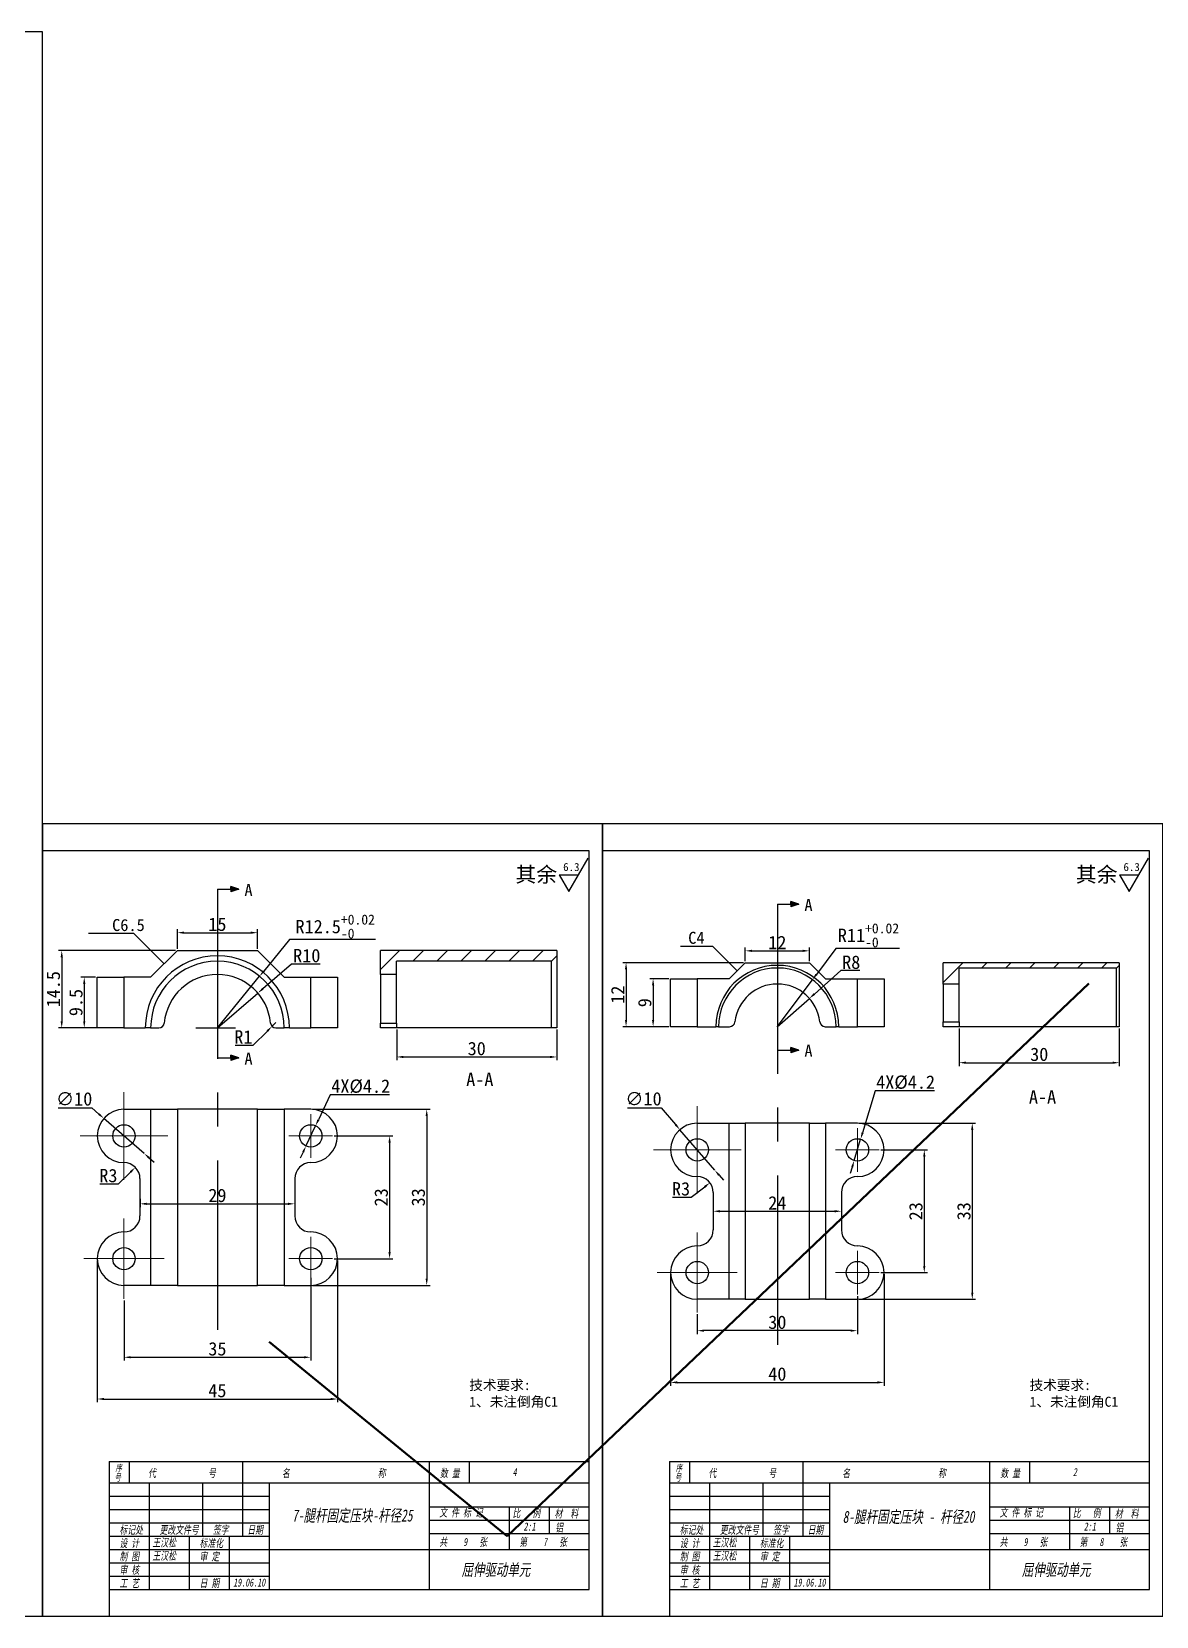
# Model space of a CAD drawing. Header units: millimetres. Extents: x 8840 to 20870, y -7456 to 1741.
# Drawn here: x 12012.6 to 12223.4, y -5488.7 to -5191.7 of the extents above; entities that cross this region are included whole.
import ezdxf

# ---------------------------------------------------------------- set-up
doc = ezdxf.new("R2010")
doc.units = ezdxf.units.MM
doc.linetypes.add('CENTER', pattern=[50.8, 31.75, -6.35, 6.35, -6.35])
doc.layers.get('0').update_dxf_attribs({"lineweight": 25})
for name, color, linetype in [('中心线', 5, 'CENTER'), ('临时线', 6, 'Continuous'), ('剖面线', 3, 'Continuous'), ('尺寸', 4, 'Continuous'), ('尺寸标注', 4, 'Continuous'), ('文字', 7, 'Continuous'), ('细实线', 2, 'Continuous')]:
    doc.layers.add(name, color=color, linetype=linetype)
doc.layers.add('粗实线', color=7, linetype='Continuous', lineweight=25)
doc.styles.get("Standard").update_dxf_attribs({"font": ''})
doc.styles.add('样式 2', font='', dxfattribs={"width": 0.7, "oblique": 10})
doc.styles.get('Standard').set_extended_font_data('SimSun')
doc.styles.get('样式 2').set_extended_font_data('SimSun')
doc.dimstyles.new('ISO-25 2.1', dxfattribs={"dimscale": 0.5, "dimtxt": 5, "dimasz": 2.5, "dimexe": 1.25, "dimexo": 0.625, "dimtad": 1, "dimtoh": 1, "dimdec": 1, "dimdsep": 46, "dimtxsty": 'Standard', "dimcen": 2.5, "dimclrt": 7, "dimadec": 0, "dimazin": 0, "dimtfac": 1, "dimtdec": 1, "dimtmove": 0, "dimatfit": 3, "dimfxl": 1, "dimarcsym": 0})

# ---------------------------------------------------------------- blocks, each defined once
blk = doc.blocks.new('SW_CENTERMARKSYMBOL_0')
at = {"color": 0, "linetype": 'Continuous', "lineweight": 0}
for p, q in [((0, 5), (0, 7.5)), ((0, 0), (0, 5)), ((-5, 0), (-7.5, 0)), ((0, 0), (-5, 0)), ((0, 0), (0, -5)), ((0, 0), (5, 0)), ((5, 0), (7.5, 0)), ((0, -5), (0, -7.5))]:
    blk.add_line(p, q, dxfattribs=at)
blk = doc.blocks.new('SW_CENTERMARKSYMBOL_1')
at = {"color": 0, "linetype": 'Continuous', "lineweight": 0}
for p, q in [((0, 5), (0, 8.2)), ((0, 0), (0, 5)), ((-5, 0), (-8.2, 0)), ((0, 0), (-5, 0)), ((0, 0), (0, -5)), ((0, 0), (5, 0)), ((5, 0), (8.2, 0)), ((0, -5), (0, -8.2))]:
    blk.add_line(p, q, dxfattribs=at)
blk = doc.blocks.new('SW_CENTERMARKSYMBOL_2')
at = {"color": 0, "linetype": 'Continuous', "lineweight": 0}
for p, q in [((0, 2.5), (0, 4.1)), ((-2.5, 0), (-4.1, 0)), ((0, 0), (-2.5, 0)), ((0, 0), (0, 2.5)), ((0, 0), (0, -2.5)), ((0, 0), (2.5, 0)), ((2.5, 0), (4.1, 0)), ((0, -2.5), (0, -4.1))]:
    blk.add_line(p, q, dxfattribs=at)
blk = doc.blocks.new('SW_CENTERMARKSYMBOL_3')
at = {"color": 0, "linetype": 'Continuous', "lineweight": 0}
for p, q in [((0, 2.5), (0, 4.1)), ((-2.5, 0), (-4.1, 0)), ((0, 0), (-2.5, 0)), ((0, 0), (0, 2.5)), ((0, 0), (0, -2.5)), ((0, 0), (2.5, 0)), ((2.5, 0), (4.1, 0)), ((0, -2.5), (0, -4.1))]:
    blk.add_line(p, q, dxfattribs=at)
blk = doc.blocks.new('ra')
at = {"layer": '细实线'}
for p, q in [((0, 0), (6, 10.39)), ((-3, 5.2), (0, 0)), ((-3, 5.2), (3, 5.2))]:
    blk.add_line(p, q, dxfattribs=at)
at = {"layer": '文字'}
blk.add_attdef('RA', (-1.78, 6.39), '', height=2.5, dxfattribs=at)
blk = doc.blocks.new('*D539')
at = {"layer": 'Defpoints', "color": 0}
for p in [(12054.92, -5360.6), (12039.92, -5363.94), (12054.92, -5363.94)]:
    blk.add_point(p, dxfattribs=at)
at = {"layer": '尺寸标注', "color": 0, "lineweight": -2}
for p, q in [((12039.92, -5363.63), (12039.92, -5359.97)), ((12041.17, -5360.6), (12053.67, -5360.6)), ((12054.92, -5363.63), (12054.92, -5359.97))]:
    blk.add_line(p, q, dxfattribs=at)
at = {"layer": '尺寸标注', "color": 0}
for points in [[(12041.17, -5360.39), (12041.17, -5360.81), (12039.92, -5360.6)], [(12053.67, -5360.39), (12053.67, -5360.81), (12054.92, -5360.6)]]:
    blk.add_solid(points, dxfattribs=at)
at = {"layer": '尺寸标注', "color": 7, "insert": (12047.42, -5359.04), "char_height": 2.5, "attachment_point": 5}
blk.add_mtext('15', dxfattribs=at)
blk = doc.blocks.new('*D540')
at = {"layer": 'Defpoints', "color": 0}
for p in [(12057.66, -5378.15), (12058.37, -5377.44)]:
    blk.add_point(p, dxfattribs=at)
at = {"layer": '尺寸标注', "color": 0, "lineweight": -2}
for p, q in [((12058.37, -5377.44), (12057.66, -5378.15)), ((12054.13, -5381.69), (12056.78, -5379.04)), ((12050.74, -5381.69), (12054.13, -5381.69))]:
    blk.add_line(p, q, dxfattribs=at)
at = {"layer": '尺寸标注', "color": 0}
blk.add_solid([(12056.63, -5378.89), (12056.93, -5379.18), (12057.66, -5378.15)], dxfattribs=at)
at = {"layer": '尺寸标注', "color": 7, "insert": (12052.28, -5380.13), "char_height": 2.5, "attachment_point": 5}
blk.add_mtext('R1', dxfattribs=at)
blk = doc.blocks.new('*D541')
at = {"layer": 'Defpoints', "color": 0}
for p in [(12064.92, -5425), (12029.92, -5429.2), (12064.92, -5440.18)]:
    blk.add_point(p, dxfattribs=at)
at = {"layer": '尺寸标注', "color": 0, "lineweight": -2}
for p, q in [((12064.92, -5425.31), (12064.92, -5440.8)), ((12029.92, -5429.51), (12029.92, -5440.8)), ((12031.17, -5440.18), (12063.67, -5440.18))]:
    blk.add_line(p, q, dxfattribs=at)
at = {"layer": '尺寸标注', "color": 0}
for points in [[(12031.17, -5439.97), (12031.17, -5440.38), (12029.92, -5440.18)], [(12063.67, -5439.97), (12063.67, -5440.38), (12064.92, -5440.18)]]:
    blk.add_solid(points, dxfattribs=at)
at = {"layer": '尺寸标注', "color": 7, "insert": (12047.42, -5438.61), "char_height": 2.5, "attachment_point": 5}
blk.add_mtext('35', dxfattribs=at)
blk = doc.blocks.new('*D542')
at = {"layer": 'Defpoints', "color": 0}
for p in [(12064.92, -5393.7), (12064.92, -5426.7), (12086.65, -5426.7)]:
    blk.add_point(p, dxfattribs=at)
at = {"layer": '尺寸标注', "color": 0, "lineweight": -2}
for p, q in [((12065.23, -5393.7), (12087.27, -5393.7)), ((12086.65, -5394.95), (12086.65, -5425.45)), ((12065.23, -5426.7), (12087.27, -5426.7))]:
    blk.add_line(p, q, dxfattribs=at)
at = {"layer": '尺寸标注', "color": 0}
for points in [[(12086.44, -5394.95), (12086.85, -5394.95), (12086.65, -5393.7)], [(12086.44, -5425.45), (12086.85, -5425.45), (12086.65, -5426.7)]]:
    blk.add_solid(points, dxfattribs=at)
at = {"layer": '尺寸标注', "color": 7, "insert": (12085.08, -5410.2), "char_height": 2.5, "attachment_point": 5, "rotation": 90}
blk.add_mtext('33', dxfattribs=at)
blk = doc.blocks.new('*D543')
at = {"layer": 'Defpoints', "color": 0}
for p in [(12069.02, -5398.7), (12069.02, -5421.7), (12079.69, -5421.7)]:
    blk.add_point(p, dxfattribs=at)
at = {"layer": '尺寸标注', "color": 0, "lineweight": -2}
for p, q in [((12069.33, -5398.7), (12080.32, -5398.7)), ((12079.69, -5399.95), (12079.69, -5420.45)), ((12069.33, -5421.7), (12080.32, -5421.7))]:
    blk.add_line(p, q, dxfattribs=at)
at = {"layer": '尺寸标注', "color": 0}
for points in [[(12079.48, -5399.95), (12079.9, -5399.95), (12079.69, -5398.7)], [(12079.48, -5420.45), (12079.9, -5420.45), (12079.69, -5421.7)]]:
    blk.add_solid(points, dxfattribs=at)
at = {"layer": '尺寸标注', "color": 7, "insert": (12078.13, -5410.2), "char_height": 2.5, "attachment_point": 5, "rotation": 90}
blk.add_mtext('23', dxfattribs=at)
blk = doc.blocks.new('*D544')
at = {"layer": 'Defpoints', "color": 0}
for p in [(12026.15, -5395.41), (12033.69, -5401.98)]:
    blk.add_point(p, dxfattribs=at)
at = {"layer": '尺寸标注', "color": 0, "lineweight": -2}
for p, q in [((12017.61, -5393.43), (12023.87, -5393.43)), ((12023.87, -5393.43), (12025.2, -5394.59)), ((12033.69, -5401.98), (12026.15, -5395.41)), ((12034.63, -5402.8), (12035.57, -5403.62))]:
    blk.add_line(p, q, dxfattribs=at)
at = {"layer": '尺寸标注', "color": 0}
for points in [[(12025.34, -5394.43), (12025.07, -5394.75), (12026.15, -5395.41)], [(12034.76, -5402.64), (12034.49, -5402.96), (12033.69, -5401.98)]]:
    blk.add_solid(points, dxfattribs=at)
at = {"layer": '尺寸标注', "color": 7, "insert": (12020.58, -5391.77), "char_height": 2.5, "attachment_point": 5}
blk.add_mtext('∅10', dxfattribs=at)
blk = doc.blocks.new('*D545')
at = {"layer": 'Defpoints', "color": 0}
for p in [(12032.92, -5410.2), (12061.92, -5410.2), (12061.92, -5411.42)]:
    blk.add_point(p, dxfattribs=at)
at = {"layer": '尺寸标注', "color": 0, "lineweight": -2}
for p, q in [((12032.92, -5410.51), (12032.92, -5412.05)), ((12061.92, -5410.51), (12061.92, -5412.05)), ((12034.17, -5411.42), (12060.67, -5411.42))]:
    blk.add_line(p, q, dxfattribs=at)
at = {"layer": '尺寸标注', "color": 0}
for points in [[(12034.17, -5411.21), (12034.17, -5411.63), (12032.92, -5411.42)], [(12060.67, -5411.21), (12060.67, -5411.63), (12061.92, -5411.42)]]:
    blk.add_solid(points, dxfattribs=at)
at = {"layer": '尺寸标注', "color": 7, "insert": (12047.42, -5409.86), "char_height": 2.5, "attachment_point": 5}
blk.add_mtext('29', dxfattribs=at)
blk = doc.blocks.new('*D546')
at = {"layer": 'Defpoints', "color": 0}
for p in [(12055.33, -5368.76), (12047.42, -5378.44)]:
    blk.add_point(p, dxfattribs=at)
at = {"layer": '尺寸标注', "color": 0, "lineweight": -2}
for p, q in [((12060.94, -5361.9), (12056.12, -5367.8)), ((12077.08, -5361.9), (12060.94, -5361.9)), ((12047.42, -5378.44), (12055.33, -5368.76))]:
    blk.add_line(p, q, dxfattribs=at)
at = {"layer": '尺寸标注', "color": 0}
blk.add_solid([(12055.96, -5367.66), (12056.28, -5367.93), (12055.33, -5368.76)], dxfattribs=at)
at = {"layer": '尺寸标注', "color": 7, "insert": (12069.5, -5359.45), "char_height": 2.5, "attachment_point": 5}
blk.add_mtext('\\A1;R12.5{\\H1.875000;\\S+0.02^ -0;}', dxfattribs=at)
blk = doc.blocks.new('*D547')
at = {"layer": 'Defpoints', "color": 0}
for p in [(12055, -5371.92), (12047.42, -5378.44)]:
    blk.add_point(p, dxfattribs=at)
at = {"layer": '尺寸标注', "color": 0, "lineweight": -2}
for p, q in [((12061.33, -5366.48), (12055.95, -5371.11)), ((12066.69, -5366.48), (12061.33, -5366.48)), ((12047.42, -5378.44), (12055, -5371.92))]:
    blk.add_line(p, q, dxfattribs=at)
at = {"layer": '尺寸标注', "color": 0}
blk.add_solid([(12055.81, -5370.95), (12056.08, -5371.27), (12055, -5371.92)], dxfattribs=at)
at = {"layer": '尺寸标注', "color": 7, "insert": (12064.17, -5364.91), "char_height": 2.5, "attachment_point": 5}
blk.add_mtext('R10', dxfattribs=at)
blk = doc.blocks.new('*D548')
at = {"layer": 'Defpoints', "color": 0}
for p in [(12024.92, -5368.94), (12022.47, -5378.44), (12024.92, -5378.44)]:
    blk.add_point(p, dxfattribs=at)
at = {"layer": '尺寸标注', "color": 0, "lineweight": -2}
for p, q in [((12024.6, -5368.94), (12021.85, -5368.94)), ((12022.47, -5370.19), (12022.47, -5377.19)), ((12024.6, -5378.44), (12021.85, -5378.44))]:
    blk.add_line(p, q, dxfattribs=at)
at = {"layer": '尺寸标注', "color": 0}
for points in [[(12022.26, -5370.19), (12022.68, -5370.19), (12022.47, -5368.94)], [(12022.26, -5377.19), (12022.68, -5377.19), (12022.47, -5378.44)]]:
    blk.add_solid(points, dxfattribs=at)
at = {"layer": '尺寸标注', "color": 7, "insert": (12020.91, -5373.69), "char_height": 2.5, "attachment_point": 5, "rotation": 90}
blk.add_mtext('9.5', dxfattribs=at)
blk = doc.blocks.new('*D549')
at = {"layer": 'Defpoints', "color": 0}
for p in [(12039.92, -5363.94), (12018.25, -5378.44), (12029.92, -5378.44)]:
    blk.add_point(p, dxfattribs=at)
at = {"layer": '尺寸标注', "color": 0, "lineweight": -2}
for p, q in [((12039.6, -5363.94), (12017.63, -5363.94)), ((12018.25, -5365.19), (12018.25, -5377.19)), ((12029.6, -5378.44), (12017.63, -5378.44))]:
    blk.add_line(p, q, dxfattribs=at)
at = {"layer": '尺寸标注', "color": 0}
for points in [[(12018.04, -5365.19), (12018.46, -5365.19), (12018.25, -5363.94)], [(12018.04, -5377.19), (12018.46, -5377.19), (12018.25, -5378.44)]]:
    blk.add_solid(points, dxfattribs=at)
at = {"layer": '尺寸标注', "color": 7, "insert": (12016.69, -5371.19), "char_height": 2.5, "attachment_point": 5, "rotation": 90}
blk.add_mtext('14.5', dxfattribs=at)
blk = doc.blocks.new('*D550')
at = {"layer": 'Defpoints', "color": 0}
for p in [(12081.02, -5378.44), (12111.02, -5378.44), (12111.02, -5383.89)]:
    blk.add_point(p, dxfattribs=at)
at = {"layer": '尺寸标注', "color": 0, "lineweight": -2}
for p, q in [((12081.02, -5378.76), (12081.02, -5384.52)), ((12111.02, -5378.76), (12111.02, -5384.52)), ((12082.27, -5383.89), (12109.77, -5383.89))]:
    blk.add_line(p, q, dxfattribs=at)
at = {"layer": '尺寸标注', "color": 0}
for points in [[(12082.27, -5383.68), (12082.27, -5384.1), (12081.02, -5383.89)], [(12109.77, -5383.68), (12109.77, -5384.1), (12111.02, -5383.89)]]:
    blk.add_solid(points, dxfattribs=at)
at = {"layer": '尺寸标注', "color": 7, "insert": (12096.02, -5382.33), "char_height": 2.5, "attachment_point": 5}
blk.add_mtext('30', dxfattribs=at)
blk = doc.blocks.new('*D551')
at = {"layer": 'Defpoints', "color": 0}
for p in [(12024.92, -5421.7), (12069.92, -5421.7), (12069.92, -5448)]:
    blk.add_point(p, dxfattribs=at)
at = {"layer": '尺寸标注', "color": 0, "lineweight": -2}
for p, q in [((12024.92, -5422.01), (12024.92, -5448.62)), ((12069.92, -5422.01), (12069.92, -5448.62)), ((12026.17, -5448), (12068.67, -5448))]:
    blk.add_line(p, q, dxfattribs=at)
at = {"layer": '尺寸标注', "color": 0}
for points in [[(12026.17, -5447.79), (12026.17, -5448.21), (12024.92, -5448)], [(12068.67, -5447.79), (12068.67, -5448.21), (12069.92, -5448)]]:
    blk.add_solid(points, dxfattribs=at)
at = {"layer": '尺寸标注', "color": 7, "insert": (12047.42, -5446.43), "char_height": 2.5, "attachment_point": 5}
blk.add_mtext('45', dxfattribs=at)
blk = doc.blocks.new('*D552')
at = {"layer": 'Defpoints', "color": 0}
for p in [(12032.04, -5404.57), (12029.92, -5406.7)]:
    blk.add_point(p, dxfattribs=at)
at = {"layer": '尺寸标注', "color": 0, "lineweight": -2}
for p, q in [((12025.37, -5407.7), (12028.91, -5407.7)), ((12028.91, -5407.7), (12031.15, -5405.46))]:
    blk.add_line(p, q, dxfattribs=at)
at = {"layer": '尺寸标注', "color": 0}
blk.add_solid([(12031.01, -5405.31), (12031.3, -5405.6), (12032.04, -5404.57)], dxfattribs=at)
at = {"layer": '尺寸标注', "color": 7, "insert": (12026.99, -5406.14), "char_height": 2.5, "attachment_point": 5}
blk.add_mtext('R3', dxfattribs=at)
blk = doc.blocks.new('*D553')
at = {"layer": 'Defpoints', "color": 0}
for p in [(12065.81, -5396.8), (12064.02, -5400.59)]:
    blk.add_point(p, dxfattribs=at)
at = {"layer": '尺寸标注', "color": 0, "lineweight": -2}
for p, q in [((12068.57, -5390.97), (12066.35, -5395.67)), ((12079.67, -5390.97), (12068.57, -5390.97)), ((12064.02, -5400.59), (12065.81, -5396.8)), ((12063.48, -5401.72), (12062.95, -5402.85))]:
    blk.add_line(p, q, dxfattribs=at)
at = {"layer": '尺寸标注', "color": 0}
for points in [[(12066.16, -5395.58), (12066.54, -5395.76), (12065.81, -5396.8)], [(12063.3, -5401.63), (12063.67, -5401.81), (12064.02, -5400.59)]]:
    blk.add_solid(points, dxfattribs=at)
at = {"layer": '尺寸标注', "color": 7, "insert": (12074.28, -5389.41), "char_height": 2.5, "attachment_point": 5}
blk.add_mtext('4X%%C4.2', dxfattribs=at)
blk = doc.blocks.new('*D554')
at = {"layer": 'Defpoints', "color": 0}
for p in [(12132.35, -5424.31), (12172.35, -5424.31), (12172.35, -5444.89)]:
    blk.add_point(p, dxfattribs=at)
at = {"layer": '尺寸标注', "color": 0, "lineweight": -2}
for p, q in [((12132.35, -5424.62), (12132.35, -5445.52)), ((12172.35, -5424.62), (12172.35, -5445.52)), ((12133.6, -5444.89), (12171.1, -5444.89))]:
    blk.add_line(p, q, dxfattribs=at)
at = {"layer": '尺寸标注', "color": 0}
for points in [[(12133.6, -5444.68), (12133.6, -5445.1), (12132.35, -5444.89)], [(12171.1, -5444.68), (12171.1, -5445.1), (12172.35, -5444.89)]]:
    blk.add_solid(points, dxfattribs=at)
at = {"layer": '尺寸标注', "color": 7, "insert": (12152.35, -5443.33), "char_height": 2.5, "attachment_point": 5}
blk.add_mtext('40', dxfattribs=at)
blk = doc.blocks.new('*D555')
at = {"layer": 'Defpoints', "color": 0}
for p in [(12146.35, -5366.22), (12124, -5378.22), (12132.35, -5378.22)]:
    blk.add_point(p, dxfattribs=at)
at = {"layer": '尺寸标注', "color": 0, "lineweight": -2}
for p, q in [((12146.04, -5366.22), (12123.38, -5366.22)), ((12124, -5367.47), (12124, -5376.97)), ((12132.04, -5378.22), (12123.38, -5378.22))]:
    blk.add_line(p, q, dxfattribs=at)
at = {"layer": '尺寸标注', "color": 0}
for points in [[(12123.8, -5367.47), (12124.21, -5367.47), (12124, -5366.22)], [(12123.8, -5376.97), (12124.21, -5376.97), (12124, -5378.22)]]:
    blk.add_solid(points, dxfattribs=at)
at = {"layer": '尺寸标注', "color": 7, "insert": (12122.44, -5372.22), "char_height": 2.5, "attachment_point": 5, "rotation": 90}
blk.add_mtext('12', dxfattribs=at)
blk = doc.blocks.new('*D556')
at = {"layer": 'Defpoints', "color": 0}
for p in [(12167.35, -5396.31), (12167.35, -5429.31), (12188.88, -5429.31)]:
    blk.add_point(p, dxfattribs=at)
at = {"layer": '尺寸标注', "color": 0, "lineweight": -2}
for p, q in [((12167.67, -5396.31), (12189.5, -5396.31)), ((12188.88, -5397.56), (12188.88, -5428.06)), ((12167.67, -5429.31), (12189.5, -5429.31))]:
    blk.add_line(p, q, dxfattribs=at)
at = {"layer": '尺寸标注', "color": 0}
for points in [[(12188.67, -5397.56), (12189.09, -5397.56), (12188.88, -5396.31)], [(12188.67, -5428.06), (12189.09, -5428.06), (12188.88, -5429.31)]]:
    blk.add_solid(points, dxfattribs=at)
at = {"layer": '尺寸标注', "color": 7, "insert": (12187.32, -5412.81), "char_height": 2.5, "attachment_point": 5, "rotation": 90}
blk.add_mtext('33', dxfattribs=at)
blk = doc.blocks.new('*D557')
at = {"layer": 'Defpoints', "color": 0}
for p in [(12140.35, -5409.31), (12164.35, -5409.31), (12164.35, -5412.81)]:
    blk.add_point(p, dxfattribs=at)
at = {"layer": '尺寸标注', "color": 0, "lineweight": -2}
for p, q in [((12140.35, -5409.62), (12140.35, -5413.43)), ((12164.35, -5409.62), (12164.35, -5413.43)), ((12141.6, -5412.81), (12163.1, -5412.81))]:
    blk.add_line(p, q, dxfattribs=at)
at = {"layer": '尺寸标注', "color": 0}
for points in [[(12141.6, -5412.6), (12141.6, -5413.02), (12140.35, -5412.81)], [(12163.1, -5412.6), (12163.1, -5413.02), (12164.35, -5412.81)]]:
    blk.add_solid(points, dxfattribs=at)
at = {"layer": '尺寸标注', "color": 7, "insert": (12152.35, -5411.24), "char_height": 2.5, "attachment_point": 5}
blk.add_mtext('24', dxfattribs=at)
blk = doc.blocks.new('*D558')
at = {"layer": 'Defpoints', "color": 0}
for p in [(12132.35, -5369.22), (12129.07, -5378.22), (12132.35, -5378.22)]:
    blk.add_point(p, dxfattribs=at)
at = {"layer": '尺寸标注', "color": 0, "lineweight": -2}
for p, q in [((12132.04, -5369.22), (12128.45, -5369.22)), ((12129.07, -5370.47), (12129.07, -5376.97)), ((12132.04, -5378.22), (12128.45, -5378.22))]:
    blk.add_line(p, q, dxfattribs=at)
at = {"layer": '尺寸标注', "color": 0}
for points in [[(12128.86, -5370.47), (12129.28, -5370.47), (12129.07, -5369.22)], [(12128.86, -5376.97), (12129.28, -5376.97), (12129.07, -5378.22)]]:
    blk.add_solid(points, dxfattribs=at)
at = {"layer": '尺寸标注', "color": 7, "insert": (12127.51, -5373.72), "char_height": 2.5, "attachment_point": 5, "rotation": 90}
blk.add_mtext('9', dxfattribs=at)
blk = doc.blocks.new('*D559')
at = {"layer": 'Defpoints', "color": 0}
for p in [(12146.35, -5366.22), (12158.35, -5364), (12158.35, -5366.22)]:
    blk.add_point(p, dxfattribs=at)
at = {"layer": '尺寸标注', "color": 0, "lineweight": -2}
for p, q in [((12146.35, -5365.91), (12146.35, -5363.38)), ((12158.35, -5365.91), (12158.35, -5363.38)), ((12147.6, -5364), (12157.1, -5364))]:
    blk.add_line(p, q, dxfattribs=at)
at = {"layer": '尺寸标注', "color": 0}
for points in [[(12147.6, -5363.79), (12147.6, -5364.21), (12146.35, -5364)], [(12157.1, -5363.79), (12157.1, -5364.21), (12158.35, -5364)]]:
    blk.add_solid(points, dxfattribs=at)
at = {"layer": '尺寸标注', "color": 7, "insert": (12152.35, -5362.44), "char_height": 2.5, "attachment_point": 5}
blk.add_mtext('12', dxfattribs=at)
blk = doc.blocks.new('*D560')
at = {"layer": 'Defpoints', "color": 0}
for p in [(12158.94, -5369.41), (12152.35, -5378.22)]:
    blk.add_point(p, dxfattribs=at)
at = {"layer": '尺寸标注', "color": 0, "lineweight": -2}
for p, q in [((12163.32, -5363.55), (12159.69, -5368.41)), ((12175.24, -5363.55), (12163.32, -5363.55)), ((12152.35, -5378.22), (12158.94, -5369.41))]:
    blk.add_line(p, q, dxfattribs=at)
at = {"layer": '尺寸标注', "color": 0}
blk.add_solid([(12159.52, -5368.28), (12159.85, -5368.53), (12158.94, -5369.41)], dxfattribs=at)
at = {"layer": '尺寸标注', "color": 7, "insert": (12169.43, -5361.1), "char_height": 2.5, "attachment_point": 5}
blk.add_mtext('\\A1;R11{\\H1.875000;\\S+0.02^ -0;}', dxfattribs=at)
blk = doc.blocks.new('*D561')
at = {"layer": 'Defpoints', "color": 0}
for p in [(12158.35, -5372.93), (12152.35, -5378.22)]:
    blk.add_point(p, dxfattribs=at)
at = {"layer": '尺寸标注', "color": 0, "lineweight": -2}
for p, q in [((12164.27, -5367.71), (12159.29, -5372.1)), ((12167.81, -5367.71), (12164.27, -5367.71)), ((12152.35, -5378.22), (12158.35, -5372.93))]:
    blk.add_line(p, q, dxfattribs=at)
at = {"layer": '尺寸标注', "color": 0}
blk.add_solid([(12159.15, -5371.94), (12159.43, -5372.26), (12158.35, -5372.93)], dxfattribs=at)
at = {"layer": '尺寸标注', "color": 7, "insert": (12166.2, -5366.15), "char_height": 2.5, "attachment_point": 5}
blk.add_mtext('R8', dxfattribs=at)
blk = doc.blocks.new('*D562')
at = {"layer": 'Defpoints', "color": 0}
for p in [(12171.45, -5401.31), (12171.45, -5424.31), (12179.89, -5424.31)]:
    blk.add_point(p, dxfattribs=at)
at = {"layer": '尺寸标注', "color": 0, "lineweight": -2}
for p, q in [((12171.77, -5401.31), (12180.51, -5401.31)), ((12179.89, -5402.56), (12179.89, -5423.06)), ((12171.77, -5424.31), (12180.51, -5424.31))]:
    blk.add_line(p, q, dxfattribs=at)
at = {"layer": '尺寸标注', "color": 0}
for points in [[(12179.68, -5402.56), (12180.1, -5402.56), (12179.89, -5401.31)], [(12179.68, -5423.06), (12180.1, -5423.06), (12179.89, -5424.31)]]:
    blk.add_solid(points, dxfattribs=at)
at = {"layer": '尺寸标注', "color": 7, "insert": (12178.32, -5412.81), "char_height": 2.5, "attachment_point": 5, "rotation": 90}
blk.add_mtext('23', dxfattribs=at)
blk = doc.blocks.new('*D563')
at = {"layer": 'Defpoints', "color": 0}
for p in [(12167.35, -5428.41), (12137.35, -5431.81), (12137.35, -5435.19)]:
    blk.add_point(p, dxfattribs=at)
at = {"layer": '尺寸标注', "color": 0, "lineweight": -2}
for p, q in [((12167.35, -5428.72), (12167.35, -5435.82)), ((12137.35, -5432.12), (12137.35, -5435.82)), ((12166.1, -5435.19), (12138.6, -5435.19))]:
    blk.add_line(p, q, dxfattribs=at)
at = {"layer": '尺寸标注', "color": 0}
for points in [[(12138.6, -5434.99), (12138.6, -5435.4), (12137.35, -5435.19)], [(12166.1, -5434.99), (12166.1, -5435.4), (12167.35, -5435.19)]]:
    blk.add_solid(points, dxfattribs=at)
at = {"layer": '尺寸标注', "color": 7, "insert": (12152.35, -5433.63), "char_height": 2.5, "attachment_point": 5}
blk.add_mtext('30', dxfattribs=at)
blk = doc.blocks.new('*D564')
at = {"layer": 'Defpoints', "color": 0}
for p in [(12134.09, -5397.52), (12140.61, -5405.1)]:
    blk.add_point(p, dxfattribs=at)
at = {"layer": '尺寸标注', "color": 0, "lineweight": -2}
for p, q in [((12124.29, -5393.41), (12130.56, -5393.41)), ((12130.56, -5393.41), (12133.28, -5396.57)), ((12140.61, -5405.1), (12134.09, -5397.52)), ((12141.43, -5406.05), (12142.25, -5406.99))]:
    blk.add_line(p, q, dxfattribs=at)
at = {"layer": '尺寸标注', "color": 0}
for points in [[(12133.44, -5396.43), (12133.12, -5396.7), (12134.09, -5397.52)], [(12141.59, -5405.91), (12141.27, -5406.18), (12140.61, -5405.1)]]:
    blk.add_solid(points, dxfattribs=at)
at = {"layer": '尺寸标注', "color": 7, "insert": (12127.27, -5391.75), "char_height": 2.5, "attachment_point": 5}
blk.add_mtext('∅10', dxfattribs=at)
blk = doc.blocks.new('*D565')
at = {"layer": 'Defpoints', "color": 0}
for p in [(12139.73, -5407.47), (12137.35, -5409.31)]:
    blk.add_point(p, dxfattribs=at)
at = {"layer": '尺寸标注', "color": 0, "lineweight": -2}
for p, q in [((12136.23, -5410.18), (12138.74, -5408.24)), ((12132.69, -5410.18), (12136.23, -5410.18))]:
    blk.add_line(p, q, dxfattribs=at)
at = {"layer": '尺寸标注', "color": 0}
blk.add_solid([(12138.61, -5408.07), (12138.87, -5408.4), (12139.73, -5407.47)], dxfattribs=at)
at = {"layer": '尺寸标注', "color": 7, "insert": (12134.3, -5408.62), "char_height": 2.5, "attachment_point": 5}
blk.add_mtext('R3', dxfattribs=at)
blk = doc.blocks.new('*D566')
at = {"layer": 'Defpoints', "color": 0}
for p in [(12167.96, -5399.3), (12166.75, -5403.32)]:
    blk.add_point(p, dxfattribs=at)
at = {"layer": '尺寸标注', "color": 0, "lineweight": -2}
for p, q in [((12170.68, -5390.22), (12168.32, -5398.1)), ((12181.78, -5390.22), (12170.68, -5390.22)), ((12166.75, -5403.32), (12167.96, -5399.3)), ((12166.39, -5404.52), (12166.03, -5405.71))]:
    blk.add_line(p, q, dxfattribs=at)
at = {"layer": '尺寸标注', "color": 0}
for points in [[(12168.12, -5398.04), (12168.52, -5398.16), (12167.96, -5399.3)], [(12166.19, -5404.46), (12166.59, -5404.58), (12166.75, -5403.32)]]:
    blk.add_solid(points, dxfattribs=at)
at = {"layer": '尺寸标注', "color": 7, "insert": (12176.39, -5388.66), "char_height": 2.5, "attachment_point": 5}
blk.add_mtext('4X%%c4.2', dxfattribs=at)
blk = doc.blocks.new('*D567')
at = {"layer": 'Defpoints', "color": 0}
for p in [(12186.43, -5378.22), (12216.43, -5378.22), (12216.43, -5384.97)]:
    blk.add_point(p, dxfattribs=at)
at = {"layer": '尺寸标注', "color": 0, "lineweight": -2}
for p, q in [((12186.43, -5378.53), (12186.43, -5385.6)), ((12216.43, -5378.53), (12216.43, -5385.6)), ((12187.68, -5384.97), (12215.18, -5384.97))]:
    blk.add_line(p, q, dxfattribs=at)
at = {"layer": '尺寸标注', "color": 0}
for points in [[(12187.68, -5384.76), (12187.68, -5385.18), (12186.43, -5384.97)], [(12215.18, -5384.76), (12215.18, -5385.18), (12216.43, -5384.97)]]:
    blk.add_solid(points, dxfattribs=at)
at = {"layer": '尺寸标注', "color": 7, "insert": (12201.43, -5383.41), "char_height": 2.5, "attachment_point": 5}
blk.add_mtext('30', dxfattribs=at)
blk = doc.blocks.new('CHECK_DWG')
at = {"layer": '粗实线', "color": 1, "linetype": 'ByBlock', "lineweight": 50}
blk.add_line((0, 0), (109.02, 103.6), dxfattribs=at)
at = {"layer": '粗实线', "color": 1, "linetype": 'ByBlock', "lineweight": 50, "ltscale": 2}
blk.add_line((-44.59, 36.45), (0, 0), dxfattribs=at)

msp = doc.modelspace()

# ---------------------------------------------------------------- hatches: boundary and pattern name
at = {"layer": '剖面线'}
h = msp.add_hatch(dxfattribs=at)
h.set_pattern_fill('ANSI31', color=256, style=0)
h.set_pattern_definition([(45, (11844.11, -5587.9172), (-2.245064, 2.245064), [])])
h.paths.add_polyline_path([(12078.015, -5368.443), (12081.015, -5368.443), (12081.015, -5365.943), (12110.015, -5365.943), (12111.015, -5364.943), (12111.015, -5363.943), (12078.015, -5363.943)], flags=0)
h = msp.add_hatch(dxfattribs=at)
h.set_pattern_fill('ANSI31', color=256, style=0)
h.set_pattern_definition([(45, (11955.5255, -5579.8646), (-2.245064, 2.245064), [])])
h.paths.add_polyline_path([(12183.434, -5370.218), (12186.434, -5370.218), (12186.434, -5367.218), (12215.934, -5367.218), (12216.434, -5366.718), (12216.434, -5366.218), (12183.434, -5366.218)], flags=0)
at = {"layer": '粗实线'}
h = msp.add_hatch(color=256, dxfattribs=at)
h.paths.add_polyline_path([(12051.416, -5352.472), (12049.916, -5352.472), (12049.916, -5352.972)])
h.paths.add_polyline_path([(12051.416, -5352.472), (12049.916, -5351.972), (12049.916, -5352.472)])
h = msp.add_hatch(color=256, dxfattribs=at)
h.paths.add_polyline_path([(12156.354, -5355.268), (12154.854, -5355.268), (12154.854, -5355.768)])
h.paths.add_polyline_path([(12156.354, -5355.268), (12154.854, -5354.768), (12154.854, -5355.268)])
h = msp.add_hatch(color=256, dxfattribs=at)
h.paths.add_polyline_path([(12051.416, -5384.058), (12049.916, -5384.058), (12049.916, -5384.558)])
h.paths.add_polyline_path([(12051.416, -5384.058), (12049.916, -5383.558), (12049.916, -5384.058)])
h = msp.add_hatch(color=256, dxfattribs=at)
h.paths.add_polyline_path([(12156.354, -5382.592), (12154.854, -5382.592), (12154.854, -5383.092)])
h.paths.add_polyline_path([(12156.354, -5382.592), (12154.854, -5382.092), (12154.854, -5382.592)])

# ---------------------------------------------------------------- linework, layer by layer
for p, q in [((12117.119, -5345.228), (12014.619, -5345.228)), ((12117.119, -5483.728), (12117.119, -5345.228)), ((12222.119, -5345.228), (12119.619, -5345.228)), ((12222.119, -5483.728), (12222.119, -5345.228)), ((12027.119, -5459.728), (12117.119, -5459.728)), ((12030.869, -5459.728), (12030.869, -5463.728)), ((12052.119, -5459.728), (12052.119, -5463.728)), ((12087.119, -5459.728), (12087.119, -5483.728)), ((12094.619, -5459.728), (12094.619, -5463.728)), ((12132.119, -5459.728), (12222.119, -5459.728)), ((12135.869, -5459.728), (12135.869, -5463.728)), ((12157.119, -5459.728), (12157.119, -5463.728)), ((12192.119, -5459.728), (12192.119, -5483.728)), ((12199.619, -5459.728), (12199.619, -5463.728)), ((12027.119, -5463.728), (12117.119, -5463.728)), ((12057.119, -5463.728), (12057.119, -5483.728)), ((12132.119, -5463.728), (12222.119, -5463.728)), ((12162.119, -5463.728), (12162.119, -5483.728)), ((12087.119, -5468.228), (12117.119, -5468.228)), ((12192.119, -5468.228), (12222.119, -5468.228)), ((12027.119, -5471.228), (12057.119, -5471.228)), ((12132.119, -5471.228), (12162.119, -5471.228)), ((12057.119, -5476.228), (12117.119, -5476.228)), ((12162.119, -5476.228), (12222.119, -5476.228)), ((12027.119, -5483.728), (12117.119, -5483.728)), ((12132.119, -5483.728), (12222.119, -5483.728))]:
    msp.add_line(p, q)
for points in [[(11804.619, -5488.728), (12014.619, -5488.728), (12014.619, -5191.728), (11804.619, -5191.728)], [(12014.619, -5488.728), (12119.619, -5488.728), (12119.619, -5340.228), (12014.619, -5340.228)], [(12119.619, -5488.728), (12224.619, -5488.728), (12224.619, -5340.228), (12119.619, -5340.228)]]:
    msp.add_lwpolyline(points, close=True)
at = {"layer": '中心线'}
for p, q in [((12047.416, -5352.472), (12047.416, -5435.703)), ((12152.354, -5355.28), (12152.354, -5442.409)), ((12043.369, -5378.443), (12050.832, -5378.443))]:
    msp.add_line(p, q, dxfattribs=at)
at = {"layer": '临时线'}
for p, q in [((12034.619, -5463.728), (12034.619, -5483.728)), ((12044.619, -5463.728), (12044.619, -5473.728)), ((12052.119, -5463.728), (12052.119, -5473.728)), ((12139.619, -5463.728), (12139.619, -5483.728)), ((12149.619, -5463.728), (12149.619, -5473.728)), ((12157.119, -5463.728), (12157.119, -5473.728)), ((12027.119, -5466.228), (12057.119, -5466.228)), ((12132.119, -5466.228), (12162.119, -5466.228)), ((12027.119, -5468.728), (12057.119, -5468.728)), ((12087.119, -5470.728), (12117.119, -5470.728)), ((12102.1, -5468.228), (12102.1, -5476.228)), ((12109.6, -5468.228), (12109.6, -5473.228)), ((12132.119, -5468.728), (12162.119, -5468.728)), ((12192.119, -5470.728), (12222.119, -5470.728)), ((12207.1, -5468.228), (12207.1, -5476.228)), ((12214.6, -5468.228), (12214.6, -5473.228)), ((12087.119, -5473.228), (12117.119, -5473.228)), ((12192.119, -5473.228), (12222.119, -5473.228)), ((12027.119, -5473.728), (12057.119, -5473.728)), ((12027.119, -5476.228), (12057.119, -5476.228)), ((12042.119, -5473.728), (12042.119, -5483.728)), ((12049.619, -5473.728), (12049.619, -5483.728)), ((12132.119, -5473.728), (12162.119, -5473.728)), ((12132.119, -5476.228), (12162.119, -5476.228)), ((12147.119, -5473.728), (12147.119, -5483.728)), ((12154.619, -5473.728), (12154.619, -5483.728)), ((12027.119, -5478.728), (12057.119, -5478.728)), ((12132.119, -5478.728), (12162.119, -5478.728)), ((12027.119, -5481.228), (12057.119, -5481.228)), ((12132.119, -5481.228), (12162.119, -5481.228))]:
    msp.add_line(p, q, dxfattribs=at)
at = {"layer": '尺寸标注'}
for p, q in [((12031.789, -5360.769), (12023.263, -5360.769)), ((12037.416, -5366.443), (12031.789, -5360.769)), ((12140.269, -5363.173), (12134.174, -5363.173)), ((12144.854, -5367.718), (12140.269, -5363.173))]:
    msp.add_line(p, q, dxfattribs=at)
at = {"layer": '粗实线'}
for p, q in [((12047.416, -5352.472), (12051.416, -5352.472)), ((12049.916, -5352.472), (12049.916, -5351.972)), ((12051.416, -5352.472), (12049.916, -5351.972)), ((12051.416, -5352.472), (12049.916, -5352.472)), ((12049.916, -5352.472), (12049.916, -5352.972)), ((12051.416, -5352.472), (12049.916, -5352.972)), ((12154.854, -5355.268), (12154.854, -5354.768)), ((12156.354, -5355.268), (12154.854, -5354.768)), ((12152.354, -5355.268), (12156.354, -5355.268)), ((12156.354, -5355.268), (12154.854, -5355.268)), ((12154.854, -5355.268), (12154.854, -5355.768)), ((12156.354, -5355.268), (12154.854, -5355.768)), ((12039.916, -5363.943), (12034.916, -5368.943)), ((12039.916, -5363.943), (12054.916, -5363.943)), ((12059.916, -5368.943), (12054.916, -5363.943)), ((12111.015, -5363.943), (12078.015, -5363.943)), ((12078.015, -5368.443), (12078.015, -5363.943)), ((12110.015, -5365.943), (12081.015, -5365.943)), ((12081.015, -5368.443), (12081.015, -5365.943)), ((12110.015, -5365.943), (12111.015, -5364.943)), ((12110.015, -5378.443), (12110.015, -5365.943)), ((12111.015, -5363.943), (12111.015, -5364.943)), ((12111.015, -5364.943), (12111.015, -5378.443)), ((12146.354, -5366.218), (12143.354, -5369.218)), ((12146.354, -5366.218), (12158.354, -5366.218)), ((12161.354, -5369.218), (12158.354, -5366.218)), ((12183.434, -5370.218), (12183.434, -5366.218)), ((12216.434, -5366.218), (12183.434, -5366.218)), ((12215.934, -5367.218), (12216.434, -5366.718)), ((12216.434, -5366.218), (12216.434, -5366.718)), ((12216.434, -5366.718), (12216.434, -5378.218)), ((12024.916, -5378.443), (12024.916, -5368.943)), ((12024.916, -5368.943), (12029.916, -5368.943)), ((12029.916, -5368.943), (12029.916, -5378.443)), ((12034.916, -5368.943), (12029.916, -5368.943)), ((12059.916, -5368.943), (12064.916, -5368.943)), ((12064.916, -5378.443), (12064.916, -5368.943)), ((12064.916, -5368.943), (12069.916, -5368.943)), ((12069.916, -5368.943), (12069.916, -5378.443)), ((12081.015, -5368.443), (12078.015, -5368.443)), ((12078.015, -5368.443), (12078.015, -5377.534)), ((12081.015, -5377.534), (12081.015, -5368.443)), ((12132.354, -5378.218), (12132.354, -5369.218)), ((12132.354, -5369.218), (12137.354, -5369.218)), ((12137.354, -5369.218), (12137.354, -5378.218)), ((12143.354, -5369.218), (12137.354, -5369.218)), ((12161.354, -5369.218), (12167.354, -5369.218)), ((12167.354, -5378.218), (12167.354, -5369.218)), ((12167.354, -5369.218), (12172.354, -5369.218)), ((12172.354, -5369.218), (12172.354, -5378.218)), ((12215.934, -5367.218), (12186.434, -5367.218)), ((12186.434, -5370.218), (12186.434, -5367.218)), ((12215.934, -5378.218), (12215.934, -5367.218)), ((12186.434, -5370.218), (12183.434, -5370.218)), ((12183.434, -5370.218), (12183.434, -5377.329)), ((12186.434, -5377.329), (12186.434, -5370.218)), ((12029.916, -5378.443), (12024.916, -5378.443)), ((12029.916, -5378.443), (12033.916, -5378.443)), ((12034.916, -5378.443), (12033.916, -5378.443)), ((12034.916, -5378.443), (12036.462, -5378.443)), ((12058.37, -5378.443), (12059.916, -5378.443)), ((12060.916, -5378.443), (12059.916, -5378.443)), ((12060.916, -5378.443), (12064.916, -5378.443)), ((12069.916, -5378.443), (12064.916, -5378.443)), ((12078.015, -5377.534), (12081.015, -5377.534)), ((12078.015, -5378.443), (12078.015, -5377.534)), ((12081.015, -5378.443), (12078.015, -5378.443)), ((12081.015, -5377.534), (12081.015, -5378.443)), ((12110.015, -5378.443), (12081.015, -5378.443)), ((12111.015, -5378.443), (12110.015, -5378.443)), ((12137.354, -5378.218), (12132.354, -5378.218)), ((12137.354, -5378.218), (12140.854, -5378.218)), ((12141.354, -5378.218), (12140.854, -5378.218)), ((12141.354, -5378.218), (12143.41, -5378.218)), ((12161.298, -5378.218), (12163.354, -5378.218)), ((12163.854, -5378.218), (12163.354, -5378.218)), ((12163.854, -5378.218), (12167.354, -5378.218)), ((12172.354, -5378.218), (12167.354, -5378.218)), ((12183.434, -5377.329), (12186.434, -5377.329)), ((12183.434, -5378.218), (12183.434, -5377.329)), ((12186.434, -5378.218), (12183.434, -5378.218)), ((12186.434, -5377.329), (12186.434, -5378.218)), ((12215.934, -5378.218), (12186.434, -5378.218)), ((12216.434, -5378.218), (12215.934, -5378.218)), ((12047.416, -5384.058), (12051.416, -5384.058)), ((12049.916, -5384.058), (12049.916, -5383.558)), ((12051.416, -5384.058), (12049.916, -5383.558)), ((12051.416, -5384.058), (12049.916, -5384.058)), ((12049.916, -5384.058), (12049.916, -5384.558)), ((12051.416, -5384.058), (12049.916, -5384.558)), ((12152.354, -5382.592), (12156.354, -5382.592)), ((12154.854, -5382.592), (12154.854, -5382.092)), ((12156.354, -5382.592), (12154.854, -5382.092)), ((12156.354, -5382.592), (12154.854, -5382.592)), ((12154.854, -5382.592), (12154.854, -5383.092)), ((12156.354, -5382.592), (12154.854, -5383.092)), ((12029.916, -5393.695), (12034.916, -5393.695)), ((12034.916, -5393.695), (12034.916, -5426.695)), ((12034.916, -5393.695), (12039.916, -5393.695)), ((12039.916, -5393.695), (12039.916, -5426.695)), ((12054.916, -5393.695), (12039.916, -5393.695)), ((12054.916, -5426.695), (12054.916, -5393.695)), ((12054.916, -5393.695), (12059.916, -5393.695)), ((12059.916, -5393.695), (12059.916, -5426.695)), ((12064.916, -5393.695), (12059.916, -5393.695)), ((12137.354, -5396.307), (12143.354, -5396.307)), ((12143.354, -5429.307), (12143.354, -5396.307)), ((12143.354, -5396.307), (12146.354, -5396.307)), ((12146.354, -5396.307), (12146.354, -5429.307)), ((12158.354, -5396.307), (12146.354, -5396.307)), ((12158.354, -5429.307), (12158.354, -5396.307)), ((12158.354, -5396.307), (12161.354, -5396.307)), ((12161.354, -5396.307), (12161.354, -5429.307)), ((12167.354, -5396.307), (12161.354, -5396.307)), ((12032.916, -5406.695), (12032.916, -5413.695)), ((12061.916, -5406.695), (12061.916, -5413.695)), ((12140.354, -5409.307), (12140.354, -5416.307)), ((12164.354, -5409.307), (12164.354, -5416.307)), ((12034.916, -5426.695), (12029.916, -5426.695)), ((12039.916, -5426.695), (12034.916, -5426.695)), ((12039.916, -5426.695), (12054.916, -5426.695)), ((12059.916, -5426.695), (12054.916, -5426.695)), ((12059.916, -5426.695), (12064.916, -5426.695)), ((12143.354, -5429.307), (12137.354, -5429.307)), ((12146.354, -5429.307), (12143.354, -5429.307)), ((12146.354, -5429.307), (12158.354, -5429.307)), ((12161.354, -5429.307), (12158.354, -5429.307)), ((12161.354, -5429.307), (12167.354, -5429.307)), ((12027.119, -5459.728), (12027.119, -5488.728)), ((12132.119, -5459.728), (12132.119, -5488.728))]:
    msp.add_line(p, q, dxfattribs=at)
for centre in [(12029.916, -5398.695), (12064.916, -5398.695), (12137.354, -5401.307), (12167.354, -5401.307), (12029.916, -5421.695), (12064.916, -5421.695), (12137.354, -5424.307), (12167.354, -5424.307)]:
    msp.add_circle(centre, 2.1, dxfattribs=at)
for centre, radius, start, end in [((12047.416, -5378.443), 13.5, 0, 180), ((12047.416, -5378.443), 12.5, 0, 180), ((12152.354, -5378.218), 11.5, 0, 180), ((12047.416, -5378.443), 10, 5.21591, 174.78409), ((12152.354, -5378.218), 11, 0, 180), ((12152.354, -5378.218), 8, 6.37937, 173.62063), ((12036.462, -5377.443), 1, 270, 354.78409), ((12058.37, -5377.443), 1, 185.21591, 270), ((12143.41, -5377.218), 1, 270, 353.62063), ((12161.298, -5377.218), 1, 186.37937, 270), ((12029.916, -5398.695), 5, 90, 180), ((12064.916, -5398.695), 5, 0, 90), ((12137.354, -5401.307), 5, 90, 180), ((12167.354, -5401.307), 5, 0, 90), ((12029.916, -5398.695), 5, 180, 270), ((12064.916, -5398.695), 5, 270, 0), ((12137.354, -5401.307), 5, 180, 270), ((12167.354, -5401.307), 5, 270, 0), ((12029.916, -5406.695), 3, 0, 90), ((12064.916, -5406.695), 3, 90, 180), ((12137.354, -5409.307), 3, 0, 90), ((12167.354, -5409.307), 3, 90, 180), ((12029.916, -5413.695), 3, 270, 0), ((12064.916, -5413.695), 3, 180, 270), ((12029.916, -5421.695), 5, 90, 180), ((12064.916, -5421.695), 5, 0, 90), ((12137.354, -5416.307), 3, 270, 0), ((12167.354, -5416.307), 3, 180, 270), ((12137.354, -5424.307), 5, 90, 180), ((12167.354, -5424.307), 5, 0, 90), ((12029.916, -5421.695), 5, 180, 270), ((12064.916, -5421.695), 5, 270, 0), ((12137.354, -5424.307), 5, 180, 270), ((12167.354, -5424.307), 5, 270, 0)]:
    msp.add_arc(centre, radius, start, end, dxfattribs=at)

# ---------------------------------------------------------------- block references
at = {"layer": '中心线'}
for name, p in [('SW_CENTERMARKSYMBOL_1', (12029.916, -5398.695)), ('SW_CENTERMARKSYMBOL_1', (12137.354, -5401.307)), ('SW_CENTERMARKSYMBOL_2', (12064.916, -5398.695)), ('SW_CENTERMARKSYMBOL_2', (12167.354, -5401.307)), ('SW_CENTERMARKSYMBOL_0', (12029.916, -5421.695)), ('SW_CENTERMARKSYMBOL_0', (12137.354, -5424.307)), ('SW_CENTERMARKSYMBOL_3', (12064.916, -5421.695)), ('SW_CENTERMARKSYMBOL_3', (12167.354, -5424.307))]:
    msp.add_blockref(name, p, dxfattribs=at)
at = {"layer": '尺寸', "xscale": 0.5999999999985448, "yscale": 0.599999999999909, "zscale": 0.6}
for p in [(12113.285, -5352.874), (12218.285, -5352.874)]:
    msp.add_blockref('ra', p, dxfattribs=at).add_auto_attribs({'RA': '6.3'})
at = {"layer": '尺寸标注', "lineweight": 100}
msp.add_blockref('CHECK_DWG', (12101.71, -5473.728), dxfattribs=at)

# ---------------------------------------------------------------- texts
at = {"style": '样式 2', "oblique": 10, "width": 0.7}
for s, height, p in [('序', 1.25, (12028.323, -5461.577)), ('代             号', 1.5, (12034.452, -5462.664)), ('名                      称', 1.5, (12059.518, -5462.664)), ('数 量', 1.5, (12089.146, -5462.664)), ('4', 1.5, (12102.753, -5462.449)), ('序', 1.25, (12133.323, -5461.577)), ('代             号', 1.5, (12139.452, -5462.664)), ('名                      称', 1.5, (12164.518, -5462.664)), ('数 量', 1.5, (12194.146, -5462.664)), ('2', 1.5, (12207.753, -5462.449)), ('号', 1.25, (12028.15, -5463.354)), ('号', 1.25, (12133.15, -5463.354)), ('7-腿杆固定压块-杆径25', 2.25, (12061.446, -5470.961)), ('文 件 标 记', 1.5, (12089.022, -5470.043)), ('比   例', 1.5, (12102.734, -5470.152)), ('材  料', 1.5, (12110.603, -5470.231)), ('8-腿杆固定压块 - 杆径20', 2.25, (12164.61, -5471.205)), ('文 件 标 记', 1.5, (12194.022, -5470.043)), ('比   例', 1.5, (12207.734, -5470.152)), ('材  料', 1.5, (12215.603, -5470.231)), ('标记处', 1.5, (12029.087, -5473.281)), ('更改文件号', 1.5, (12036.587, -5473.281)), ('签字', 1.5, (12046.587, -5473.281)), ('日期', 1.5, (12053.031, -5473.281)), ('2:1', 1.5, (12104.788, -5472.652)), ('铝', 1.5, (12110.741, -5472.873)), ('标记处', 1.5, (12134.087, -5473.281)), ('更改文件号', 1.5, (12141.587, -5473.281)), ('签字', 1.5, (12151.587, -5473.281)), ('日期', 1.5, (12158.031, -5473.281)), ('2:1', 1.5, (12209.788, -5472.652)), ('铝', 1.5, (12215.741, -5472.873)), ('制 图', 1.5, (12029.087, -5478.281)), ('设 计', 1.5, (12029.087, -5475.781)), ('王汉松', 1.5, (12035.253, -5475.652)), ('王汉松', 1.5, (12035.253, -5478.152)), ('标准化', 1.5, (12044.087, -5475.781)), ('审 定', 1.5, (12044.087, -5478.281)), ('共    9   张', 1.5, (12089.022, -5475.543)), ('第    7   张', 1.5, (12104.003, -5475.543)), ('制 图', 1.5, (12134.087, -5478.281)), ('设 计', 1.5, (12134.087, -5475.781)), ('王汉松', 1.5, (12140.253, -5475.652)), ('王汉松', 1.5, (12140.253, -5478.152)), ('标准化', 1.5, (12149.087, -5475.781)), ('审 定', 1.5, (12149.087, -5478.281)), ('共    9   张', 1.5, (12194.022, -5475.543)), ('第   8    张', 1.5, (12209.003, -5475.543)), ('审 核', 1.5, (12029.087, -5480.781)), ('屈伸驱动单元', 2.25, (12093.183, -5481.133)), ('审 核', 1.5, (12134.087, -5480.781)), ('屈伸驱动单元', 2.25, (12198.183, -5481.133)), ('工 艺', 1.5, (12029.087, -5483.281)), ('日 期', 1.5, (12044.087, -5483.281)), ('19.06.10', 1.5, (12050.391, -5483.151)), ('工 艺', 1.5, (12134.087, -5483.281)), ('日 期', 1.5, (12149.087, -5483.281)), ('19.06.10', 1.5, (12155.391, -5483.151))]:
    msp.add_text(s, height=height, dxfattribs=at).set_placement(p)
at = {"layer": '尺寸标注', "char_height": 2.25, "attachment_point": 1}
for s, insert in [('{\\C7;C6.5}', (12027.69, -5358.037)), ('{\\C7;C4}', (12135.653, -5360.433))]:
    msp.add_mtext_dynamic_manual_height_columns(s, width=14.2971, gutter_width=18.824, heights=[0], dxfattribs=dict(at, insert=insert))
at = {"layer": '文字'}
for p in [(12103.292, -5351.116), (12208.292, -5351.116)]:
    msp.add_text('其余', height=2.85, dxfattribs=at).set_placement(p)
at = {"layer": '文字', "ltscale": 0.1, "char_height": 1.875, "width": 27.06984, "attachment_point": 1}
for insert in [(12094.615, -5444.445), (12199.615, -5444.445)]:
    msp.add_mtext('{\\fSimSun|b0|i0|c134|p2;技术要求:\\P1、未注倒角C1}', dxfattribs=dict(at, insert=insert))
at = {"layer": '粗实线'}
for s, insert, char_height, attachment_point in [('{\\C7;A}', (12054.017, -5351.489), 2.25, 3), ('{\\C7;A}', (12158.955, -5354.285), 2.25, 3), ('{\\C7;A}', (12158.955, -5381.609), 2.25, 3), ('{\\C7;A}', (12054.017, -5383.075), 2.25, 3), ('{\\C7;A-A}', (12094.046, -5386.841), 2.5, 1), ('{\\C7;A-A}', (12199.498, -5390.128), 2.5, 1)]:
    msp.add_mtext_dynamic_manual_height_columns(s, width=35.09452, gutter_width=18.824, heights=[0], dxfattribs=dict(at, insert=insert, char_height=char_height, attachment_point=attachment_point))

# ---------------------------------------------------------------- dimensions: what is measured, and where the dimension line sits
at = {"layer": '尺寸标注'}
for base, p1, p2, picture, middle in [((12054.916, -5360.598), (12039.916, -5363.943), (12054.916, -5363.943), '*D539', (12047.416, -5359.036)), ((12158.354, -5364), (12146.354, -5366.218), (12158.354, -5366.218), '*D559', (12152.354, -5362.438)), ((12111.015, -5383.892), (12081.015, -5378.443), (12111.015, -5378.443), '*D550', (12096.015, -5382.329)), ((12216.434, -5384.971), (12186.434, -5378.218), (12216.434, -5378.218), '*D567', (12201.434, -5383.409)), ((12061.916, -5411.421), (12032.916, -5410.195), (12061.916, -5410.195), '*D545', (12047.416, -5409.859)), ((12164.354, -5412.807), (12140.354, -5409.307), (12164.354, -5409.307), '*D557', (12152.354, -5411.245)), ((12069.916, -5447.997), (12024.916, -5421.695), (12069.916, -5421.695), '*D551', (12047.416, -5446.435)), ((12064.916, -5440.175), (12029.916, -5429.195), (12064.916, -5424.995), '*D541', (12047.416, -5438.613)), ((12172.354, -5444.891), (12132.354, -5424.307), (12172.354, -5424.307), '*D554', (12152.354, -5443.329)), ((12137.354, -5435.194), (12167.354, -5428.407), (12137.354, -5431.807), '*D563', (12152.354, -5433.632))]:
    dim = msp.add_linear_dim(base=base, p1=p1, p2=p2, dimstyle='ISO-25 2.1', dxfattribs=at)
    dim.commit()
    dim.dimension.update_dxf_attribs({"geometry": picture, "text_midpoint": middle})
for center, mpoint, picture, middle in [((12047.416, -5378.443), (12055.326, -5368.764), '*D546', (12069.499, -5361.895)), ((12152.354, -5378.218), (12158.939, -5369.407), '*D560', (12169.434, -5363.55))]:
    dim = msp.add_radius_dim(center=center, mpoint=mpoint, dimstyle='ISO-25 2.1', override={"dimgap": 0.625, "dimtol": 1, "dimlim": 0, "dimtp": 0.02, "dimtm": 1e-09, "dimtfac": 0.75, "dimtdec": 2, "dimtolj": 1}, dxfattribs=at)
    dim.commit()
    dim.dimension.update_dxf_attribs({"geometry": picture, "text_midpoint": middle, "dimtype": 164})
for center, mpoint, picture, middle in [((12047.416, -5378.443), (12054.998, -5371.923), '*D547', (12064.167, -5366.476)), ((12152.354, -5378.218), (12158.354, -5372.927), '*D561', (12166.196, -5367.713)), ((12029.916, -5406.695), (12032.037, -5404.574), '*D552', (12026.986, -5407.702)), ((12137.354, -5409.307), (12139.726, -5407.47), '*D565', (12134.305, -5410.179))]:
    dim = msp.add_radius_dim(center=center, mpoint=mpoint, dimstyle='ISO-25 2.1', dxfattribs=at)
    dim.commit()
    dim.dimension.update_dxf_attribs({"geometry": picture, "text_midpoint": middle, "dimtype": 164})
for base, p1, p2, picture, middle in [((12018.252, -5378.443), (12039.916, -5363.943), (12029.916, -5378.443), '*D549', (12016.69, -5371.193)), ((12124.004, -5378.218), (12146.354, -5366.218), (12132.354, -5378.218), '*D555', (12122.442, -5372.218)), ((12022.471, -5378.443), (12024.916, -5368.943), (12024.916, -5378.443), '*D548', (12020.909, -5373.693)), ((12129.073, -5378.218), (12132.354, -5369.218), (12132.354, -5378.218), '*D558', (12127.51, -5373.718)), ((12086.646, -5426.695), (12064.916, -5393.695), (12064.916, -5426.695), '*D542', (12085.084, -5410.195)), ((12188.88, -5429.307), (12167.354, -5396.307), (12167.354, -5429.307), '*D556', (12187.317, -5412.807)), ((12079.69, -5421.695), (12069.016, -5398.695), (12069.016, -5421.695), '*D543', (12078.128, -5410.195)), ((12179.887, -5424.307), (12171.454, -5401.307), (12171.454, -5424.307), '*D562', (12178.325, -5412.807))]:
    dim = msp.add_linear_dim(base=base, p1=p1, p2=p2, angle=90, dimstyle='ISO-25 2.1', dxfattribs=at)
    dim.commit()
    dim.dimension.update_dxf_attribs({"geometry": picture, "text_midpoint": middle})
dim = msp.add_radius_dim(center=(12058.37, -5377.443), mpoint=(12057.664, -5378.151), dimstyle='ISO-25 2.1', dxfattribs=at)
dim.commit()
dim.dimension.update_dxf_attribs({"geometry": '*D540', "text_midpoint": (12052.278, -5380.127)})
for p1, p2, text, picture, middle in [((12166.751, -5403.319), (12167.957, -5399.296), '4X%%c4.2', '*D566', (12176.388, -5390.219)), ((12064.018, -5400.594), (12065.814, -5396.797), '4X%%C4.2', '*D553', (12074.276, -5390.971))]:
    dim = msp.add_diameter_dim_2p(p1=p1, p2=p2, text=text, dimstyle='ISO-25 2.1', dxfattribs=at)
    dim.commit()
    dim.dimension.update_dxf_attribs({"geometry": picture, "text_midpoint": middle, "dimtype": 163})
for p1, p2, picture, middle in [((12033.686, -5401.98), (12026.146, -5395.41), '*D544', (12020.583, -5393.427)), ((12140.615, -5405.098), (12134.093, -5397.517), '*D564', (12127.27, -5393.406))]:
    dim = msp.add_diameter_dim_2p(p1=p1, p2=p2, dimstyle='ISO-25 2.1', dxfattribs=at)
    dim.commit()
    dim.dimension.update_dxf_attribs({"geometry": picture, "text_midpoint": middle, "dimtype": 163})

doc.saveas('drawing.dxf')
